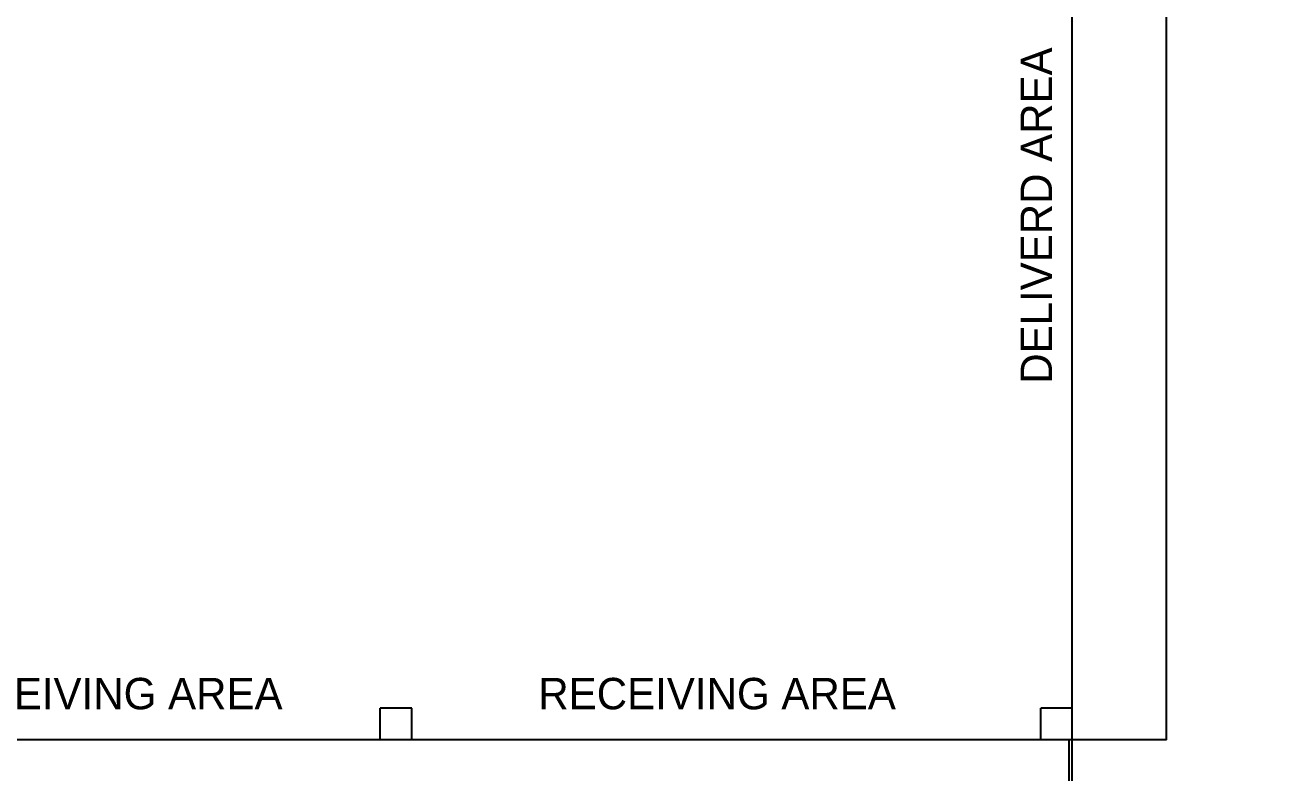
# Model space of a CAD drawing. Header units: centimetres. Extents: x 370416 to 395283, y 44791 to 69658.
# Drawn here: x 380352 to 381152, y 55672 to 56148 of the extents above; entities that cross this region are included whole.
import ezdxf

# ---------------------------------------------------------------- set-up
doc = ezdxf.new("R2010")
doc.units = ezdxf.units.CM
doc.layers.add('SPN-DIM', color=8, linetype='Continuous', lineweight=15)
doc.styles.add('ARIAL', font='arial.ttf')

msp = doc.modelspace()

# ---------------------------------------------------------------- linework, layer by layer
for p, q in [((381077.57, 55693.52), (381077.57, 56843.52)), ((381077.57, 55693.52), (381077.57, 56843.52)), ((381017.57, 55543.52), (381017.57, 56753.52)), ((381017.57, 55543.52), (381017.57, 56753.52)), ((381077.57, 55693.52), (381077.57, 56753.52)), ((380577.57, 55693.52), (380577.57, 55713.52)), ((380577.57, 55693.52), (380577.57, 55713.52)), ((380597.57, 55713.52), (380577.57, 55713.52)), ((380577.57, 55693.52), (380577.57, 55713.52)), ((380577.57, 55693.52), (380577.57, 55713.52)), ((380597.57, 55713.52), (380577.57, 55713.52)), ((380597.57, 55693.52), (380597.57, 55713.52)), ((380597.57, 55693.52), (380597.57, 55713.52)), ((380997.57, 55693.52), (380997.57, 55713.52)), ((381017.57, 55713.52), (380997.57, 55713.52)), ((380997.57, 55693.52), (380997.57, 55713.52)), ((381017.57, 55713.52), (380997.57, 55713.52)), ((381077.57, 55693.52), (379108.57, 55693.52)), ((381077.57, 55693.52), (379108.57, 55693.52)), ((381015.57, 55545.52), (381015.57, 55693.52)), ((381017.57, 55693.52), (381017.57, 55693.52)), ((381017.57, 55693.52), (381017.57, 55693.52))]:
    msp.add_line(p, q)
msp.add_circle((382849.73, 57224.74), 12433.5)

# ---------------------------------------------------------------- texts
at = {"layer": 'SPN-DIM', "color": 1, "insert": (380984.79, 55920), "char_height": 20, "width": 349.832, "attachment_point": 1, "rotation": 90, "style": 'ARIAL'}
msp.add_mtext('{\\fCentury Gothic|b0|i0|c0|p34;DELIVERD AREA}', dxfattribs=at)
at = {"layer": 'SPN-DIM', "color": 1, "char_height": 20, "width": 349.832, "attachment_point": 1, "style": 'ARIAL'}
for insert in [(380288.1, 55732.84), (380288.1, 55732.84), (380678.1, 55732.84), (380678.1, 55732.84)]:
    msp.add_mtext('{\\fCentury Gothic|b0|i0|c0|p34;RECEIVING AREA}', dxfattribs=dict(at, insert=insert))

doc.saveas('drawing.dxf')
